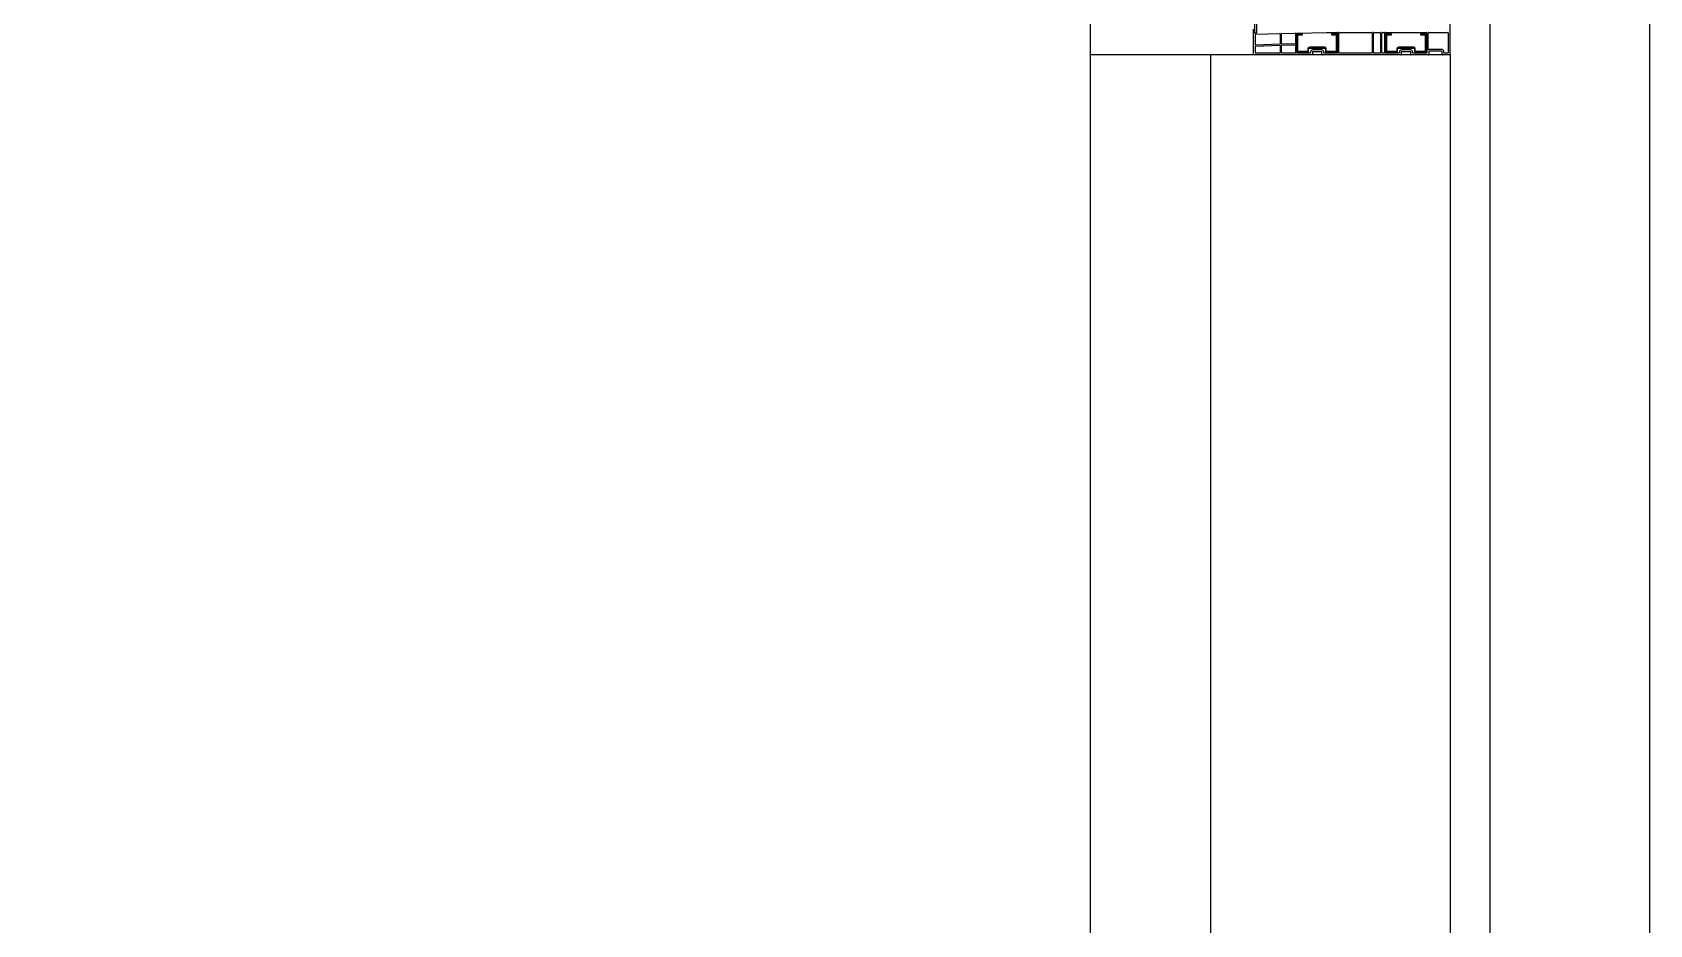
# Model space of a CAD drawing. Header units: millimetres. Extents: x -27104 to 125781, y -3376 to 46996.
# Drawn here: x 56171.82 to 56211.44, y 18887.67 to 18909.52 of the extents above; entities that cross this region are included whole.
import ezdxf

# ---------------------------------------------------------------- set-up
doc = ezdxf.new("R2010")
doc.units = ezdxf.units.MM
doc.header["$LTSCALE"] = 100
doc.header["$MEASUREMENT"] = 0
doc.layers.get('0').update_dxf_attribs({"linetype": 'CONTINUOUS'})
for name, color, linetype in [('ELE9', 9, 'CONTINUOUS'), ('WIN', 4, 'CONTINUOUS'), ('WIN-G', 252, 'CONTINUOUS'), ('WIN2', 5, 'CONTINUOUS')]:
    doc.layers.add(name, color=color, linetype=linetype)

# ---------------------------------------------------------------- blocks, each defined once
blk = doc.blocks.new('A$C37502152')
at = {"ltscale": 1000}
blk.add_wipeout([(1400, 246), (0, 246), (0, 0), (1400, 0)], dxfattribs=at)
at = {"layer": 'WIN', "ltscale": 1000}
blk.add_line((0, 0), (0, 246), dxfattribs=at)
at = {"layer": 'WIN-G'}
for p, q in [((3.3, 190.6), (3.3, 178.1)), ((25.2, 191.6), (4.3, 191.6)), ((4.3, 178.6), (4.3, 190.1)), ((4.8, 190.6), (24.7, 190.6)), ((25.2, 190.1), (25.2, 184.6)), ((25.2, 184.6), (26.2, 184.6)), ((26.2, 184.6), (26.2, 190.6)), ((4.3, 177.1), (7.5, 177.1)), ((7.5, 178.1), (4.8, 178.1)), ((8.5, 176.1), (8.5, 156.9)), ((9.5, 156.9), (9.5, 176.1)), ((3.3, 154.9), (3.3, 142.4)), ((7.5, 155.9), (4.3, 155.9)), ((4.3, 142.9), (4.3, 154.4)), ((4.8, 154.9), (7.5, 154.9)), ((24.7, 142.4), (4.8, 142.4)), ((26.2, 148.4), (25.2, 148.4)), ((25.2, 148.4), (25.2, 142.9)), ((26.2, 142.4), (26.2, 148.4)), ((4.3, 141.4), (25.2, 141.4)), ((3.3, 79.2), (3.3, 66.7)), ((25.2, 80.2), (4.3, 80.2)), ((4.3, 67.2), (4.3, 78.7)), ((4.3, 65.7), (7.5, 65.7)), ((4.8, 79.2), (24.7, 79.2)), ((7.5, 66.7), (4.8, 66.7)), ((8.5, 64.7), (8.5, 45.5)), ((9.5, 45.5), (9.5, 64.7)), ((25.2, 78.7), (25.2, 73.2)), ((25.2, 73.2), (26.2, 73.2)), ((26.2, 73.2), (26.2, 79.2)), ((3.3, 43.5), (3.3, 31)), ((7.5, 44.5), (4.3, 44.5)), ((4.3, 31.5), (4.3, 43)), ((4.8, 43.5), (7.5, 43.5)), ((4.3, 30), (25.2, 30)), ((24.7, 31), (4.8, 31)), ((26.2, 37), (25.2, 37)), ((25.2, 37), (25.2, 31.5)), ((26.2, 31), (26.2, 37))]:
    blk.add_line(p, q, dxfattribs=at)
for centre, radius, start, end in [((4.3, 190.6), 1, 90, 180), ((4.8, 190.1), 0.5, 90, 180), ((24.7, 190.1), 0.5, 0, 90), ((25.2, 190.6), 1, 0, 90), ((4.3, 178.1), 1, 180, 270), ((4.8, 178.6), 0.5, 180, 270), ((7.5, 176.1), 2, 0, 90), ((7.5, 176.1), 1, 0, 90), ((4.3, 154.9), 1, 90, 180), ((4.3, 142.4), 1, 180, 270), ((4.8, 154.4), 0.5, 90, 180), ((4.8, 142.9), 0.5, 180, 270), ((7.5, 156.9), 2, 270, 0), ((7.5, 156.9), 1, 270, 0), ((24.7, 142.9), 0.5, 270, 0), ((25.2, 142.4), 1, 270, 0), ((4.3, 79.2), 1, 90, 180), ((4.3, 66.7), 1, 180, 270), ((4.8, 78.7), 0.5, 90, 180), ((4.8, 67.2), 0.5, 180, 270), ((7.5, 64.7), 2, 0, 90), ((7.5, 64.7), 1, 0, 90), ((24.7, 78.7), 0.5, 0, 90), ((25.2, 79.2), 1, 0, 90), ((4.3, 43.5), 1, 90, 180), ((4.8, 43), 0.5, 90, 180), ((7.5, 45.5), 2, 270, 0), ((7.5, 45.5), 1, 270, 0), ((4.3, 31), 1, 180, 270), ((4.8, 31.5), 0.5, 180, 270), ((24.7, 31.5), 0.5, 270, 0), ((25.2, 31), 1, 270, 0)]:
    blk.add_arc(centre, radius, start, end, dxfattribs=at)
at = {"layer": 'WIN2'}
for p, q in [((0, 172.8), (0, 245)), ((1, 246), (17.1, 246)), ((2.3, 213), (2.3, 243.2)), ((2.8, 243.7), (10.5, 243.7)), ((11, 243.2), (12.1, 213)), ((13.3, 213), (12.2, 243.2)), ((12.7, 243.7), (25.4, 243.7)), ((17.6, 245.5), (17.1, 246)), ((18.1, 246), (17.6, 245.5)), ((18.1, 246), (32.2, 246)), ((25.9, 243.2), (26.7, 213)), ((27.1, 242.8), (27.1, 243.7)), ((27.6, 244.2), (39.2, 244.2)), ((39.2, 242.3), (27.6, 242.3)), ((2.3, 193.8), (2.3, 210.5)), ((11.6, 212.5), (2.8, 212.5)), ((2.8, 211), (11.6, 211)), ((12.1, 210.5), (12.7, 193.8)), ((13.9, 193.8), (13.3, 210.5)), ((26.2, 212.5), (13.8, 212.5)), ((13.8, 211), (26.2, 211)), ((26.7, 210.5), (27.2, 193.8)), ((2.3, 175.1), (2.3, 191.6)), ((12.2, 193.3), (2.8, 193.3)), ((2.8, 192.1), (26.7, 192.1)), ((26.7, 193.3), (14.4, 193.3)), ((27.2, 191.6), (28.2, 154.5)), ((3.5, 172.3), (0.5, 172.3)), ((3.5, 174.6), (2.8, 174.6)), ((4, 166.9), (4, 171.8)), ((4, 160.8), (4, 165.7)), ((4.3, 166.5), (4.1, 166.7)), ((4.3, 166.1), (4.1, 165.9)), ((6.3, 167.7), (6.3, 171.8)), ((6.3, 160.8), (6.3, 164.9)), ((0, 61.6), (0, 159.8)), ((0.5, 160.3), (3.5, 160.3)), ((2.3, 141), (2.3, 157.5)), ((2.8, 158), (3.5, 158)), ((28.2, 154.5), (28.2, 141)), ((2.3, 98), (2.3, 138.8)), ((27.7, 140.5), (2.8, 140.5)), ((2.8, 139.3), (27.7, 139.3)), ((28.2, 138.8), (28.2, 98)), ((2.3, 87.5), (2.3, 95.5)), ((2.3, 82.7), (2.3, 85)), ((27.7, 97.5), (2.8, 97.5)), ((2.8, 96), (27.7, 96)), ((27.7, 87), (2.8, 87)), ((2.8, 85.5), (27.7, 85.5)), ((27.7, 82.2), (2.8, 82.2)), ((2.8, 81.2), (27.7, 81.2)), ((28.2, 95.5), (28.2, 87.5)), ((28.2, 85), (28.2, 82.7)), ((3.5, 61.1), (0.5, 61.1)), ((2.3, 63.9), (2.3, 80.7)), ((3.5, 63.4), (2.8, 63.4)), ((28.2, 80.7), (28.2, 29.5)), ((0, 27.2), (0, 48.6)), ((0.5, 49.1), (3.5, 49.1)), ((2.3, 29.5), (2.3, 46.3)), ((2.8, 46.8), (3.5, 46.8)), ((4, 55.7), (4, 60.6)), ((4, 49.6), (4, 54.5)), ((4.3, 55.3), (4.1, 55.5)), ((4.3, 54.9), (4.1, 54.7)), ((6.3, 56.5), (6.3, 60.6)), ((6.3, 49.6), (6.3, 53.7)), ((4, 26.7), (0.5, 26.7)), ((27.7, 29), (2.8, 29)), ((4.5, 10.5), (4.5, 26.2)), ((6.8, 10.5), (6.8, 27)), ((7.3, 27.5), (27.7, 27.5)), ((28.2, 27), (28.2, 2.8)), ((0, 1), (0, 9.5)), ((0.5, 10), (4, 10)), ((1, 0), (64, 0)), ((2.3, 2.8), (2.3, 7.2)), ((2.8, 7.7), (4, 7.7)), ((27.7, 2.3), (2.8, 2.3))]:
    blk.add_line(p, q, dxfattribs=at)
for centre, radius, start, end in [((1, 245), 1, 90, 180), ((2.8, 243.2), 0.5, 90, 180), ((10.5, 243.2), 0.5, 2, 90), ((12.7, 243.2), 0.5, 90, 182), ((25.4, 243.2), 0.5, 1.5, 90), ((27.6, 243.7), 0.5, 90, 181.5), ((27.6, 242.8), 0.5, 181.5, 270), ((2.8, 213), 0.5, 180, 270), ((2.8, 210.5), 0.5, 90, 180), ((11.6, 213), 0.5, 270, 2), ((11.6, 210.5), 0.5, 2, 90), ((13.8, 213), 0.5, 182, 270), ((13.8, 210.5), 0.5, 90, 182), ((26.2, 213), 0.5, 270, 1.5), ((26.2, 210.5), 0.5, 1.5, 90), ((2.8, 193.8), 0.5, 180, 270), ((2.8, 191.6), 0.5, 90, 180), ((12.2, 193.8), 0.5, 270, 2), ((14.4, 193.8), 0.5, 182, 270), ((26.7, 193.8), 0.5, 270, 1.5), ((26.7, 191.6), 0.5, 1.5, 90), ((0.5, 172.8), 0.5, 180, 270), ((2.8, 175.1), 0.5, 180, 270), ((3.5, 171.8), 2.8, 0, 90), ((3.5, 171.8), 0.5, 0, 90), ((4.3, 166.9), 0.3, 180, 225), ((4.3, 165.7), 0.3, 135, 180), ((4.1, 166.3), 0.3, 315, 45), ((6.6, 167.7), 0.3, 180, 209.4907), ((4.1, 166.3), 2.6, 330.5093, 29.4907), ((6.6, 164.9), 0.3, 150.5093, 180), ((0.5, 159.8), 0.5, 90, 180), ((2.8, 157.5), 0.5, 90, 180), ((3.5, 160.8), 0.5, 270, 0), ((3.5, 160.8), 2.8, 270, 0), ((2.8, 141), 0.5, 180, 270), ((2.8, 138.8), 0.5, 90, 180), ((27.7, 141), 0.5, 270, 0), ((27.7, 138.8), 0.5, 0, 90), ((2.8, 98), 0.5, 180, 270), ((2.8, 95.5), 0.5, 90, 180), ((2.8, 87.5), 0.5, 180, 270), ((2.8, 85), 0.5, 90, 180), ((2.8, 82.7), 0.5, 180, 270), ((2.8, 80.7), 0.5, 90, 180), ((27.7, 98), 0.5, 270, 0), ((27.7, 95.5), 0.5, 0, 90), ((27.7, 87.5), 0.5, 270, 0), ((27.7, 85), 0.5, 0, 90), ((27.7, 82.7), 0.5, 270, 0), ((27.7, 80.7), 0.5, 0, 90), ((0.5, 61.6), 0.5, 180, 270), ((2.8, 63.9), 0.5, 180, 270), ((3.5, 60.6), 2.8, 0, 90), ((3.5, 60.6), 0.5, 0, 90), ((0.5, 48.6), 0.5, 90, 180), ((2.8, 46.3), 0.5, 90, 180), ((3.5, 49.6), 0.5, 270, 0), ((3.5, 49.6), 2.8, 270, 0), ((4.3, 55.7), 0.3, 180, 225), ((4.3, 54.5), 0.3, 135, 180), ((4.1, 55.1), 0.3, 315, 45), ((6.6, 56.5), 0.3, 180, 209.4907), ((4.1, 55.1), 2.6, 330.5093, 29.4907), ((6.6, 53.7), 0.3, 150.5093, 180), ((0.5, 27.2), 0.5, 180, 270), ((2.8, 29.5), 0.5, 180, 270), ((4, 26.2), 0.5, 0, 90), ((7.3, 27), 0.5, 90, 180), ((27.7, 29.5), 0.5, 270, 0), ((27.7, 27), 0.5, 0, 90), ((0.5, 9.5), 0.5, 90, 180), ((1, 1), 1, 180, 270), ((2.8, 7.2), 0.5, 90, 180), ((2.8, 2.8), 0.5, 180, 270), ((4, 10.5), 0.5, 270, 0), ((4, 10.5), 2.8, 270, 0), ((27.7, 2.8), 0.5, 270, 0)]:
    blk.add_arc(centre, radius, start, end, dxfattribs=at)
blk = doc.blocks.new('ggtyu')
at = {"layer": 'ELE9', "color": 253, "ltscale": 0.1}
for p, q in [((56011.222, 19072.77), (56011.222, 19019.948)), ((56017.091, 19072.77), (56017.091, 19014.079))]:
    blk.add_line(p, q, dxfattribs=at)
for points in [[(56008.287, 19072.77), (56008.287, 19100.159)], [(55894.328, 19022.882), (56008.287, 19022.882), (56008.287, 19072.77)], [(56011.222, 19072.77), (56008.287, 19072.77)]]:
    blk.add_lwpolyline(points, dxfattribs=at)
at = {"layer": 'ELE9', "color": 253, "ltscale": 0.1, "xscale": 0.01956378461538462, "yscale": 0.01956378461538462, "zscale": 0.01956378461538462, "rotation": 90}
blk.add_blockref('A$C37502152', (56017.091, 19072.77), dxfattribs=at)
at = {"layer": 'ELE9', "color": 253, "ltscale": 0.1}
for points in [[(56018.069, 19219.498), (56018.069, 18938.758), (56000.461, 18938.758)], [(56000.461, 18934.845), (56021.982, 18934.845), (56021.982, 19219.498)], [(56017.091, 19072.77), (56011.222, 19072.77)]]:
    blk.add_lwpolyline(points, dxfattribs=at)

msp = doc.modelspace()

# ---------------------------------------------------------------- block references
msp.add_blockref('ggtyu', (189.458, -163.799))

doc.saveas('drawing.dxf')
